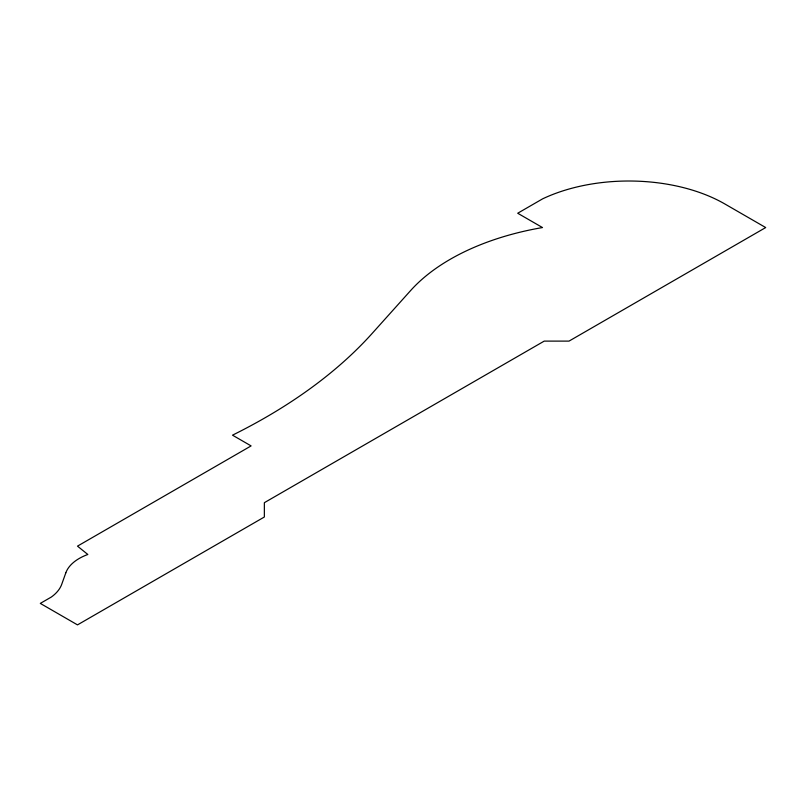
<?xml version="1.0" encoding="UTF-8"?>
<svg xmlns="http://www.w3.org/2000/svg" width="806" height="806" viewBox="0 0 806 806"><rect width="100%" height="100%" fill="white"/><g stroke="black" fill="none" stroke-linecap="round" stroke-linejoin="round"><path stroke-width="1.21" d="M65.82 572.844L61.73 584.29A51.987 30.013 0 0 1 51.322 597.045L40.3 603.402L77.497 624.882L264.358 516.999L264.358 502.682L544.211 341.109L569.016 341.109L765.7 227.554L724.322 203.666A135.791 78.394 0 0 0 542.67 198.82L517.704 213.237L542.498 227.554A218.738 126.29 0 0 0 410.677 290.503L372.251 333.321A589.791 340.515 0 0 1 232.501 435.169L251.099 445.909L77.497 546.136L87.834 554.488A49.357 28.492 0 0 0 65.82 572.844"/></g></svg>
